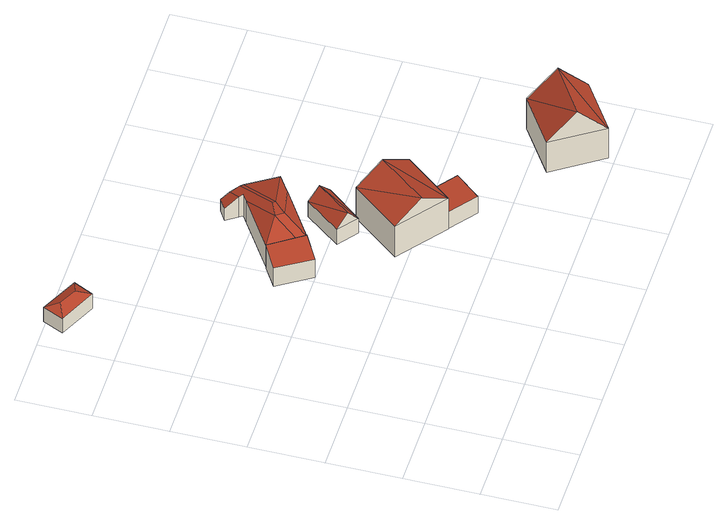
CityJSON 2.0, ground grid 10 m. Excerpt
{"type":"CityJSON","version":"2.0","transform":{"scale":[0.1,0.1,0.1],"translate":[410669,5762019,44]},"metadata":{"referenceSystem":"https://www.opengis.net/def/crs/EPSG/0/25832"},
"CityObjects":{
"building1":{"type":"Building","attributes":{"Gemeindeschluessel":"05515000","Geometrietyp2DReferenz":"3000","function":"51009_1610","roofType":"5000","measuredHeight":3.16},"geometry":[{"type":"Solid","lod":"2","boundaries":[[[[0,1,2,3]],[[4,5,1,0]],[[6,7,5,4]],[[3,2,7,6]],[[6,4,8]],[[8,4,0,9]],[[0,3,9]],[[9,3,6,8]],[[1,5,7,2]]]],"semantics":{"surfaces":[{"type":"WallSurface"},{"type":"RoofSurface"},{"type":"GroundSurface"}],"values":[[0,0,0,0,1,1,1,1,2]]}}]},
"building2":{"type":"Building","attributes":{"Gemeindeschluessel":"05515000","Geometrietyp2DReferenz":"3000","function":"51009_1610","roofType":"2100","measuredHeight":4.11},"geometry":[{"type":"Solid","lod":"2","boundaries":[[[[10,11,12,13]],[[14,15,11,10]],[[16,17,15,14]],[[13,12,17,16]],[[14,10,13,16]],[[11,15,17,12]]]],"semantics":{"surfaces":[{"type":"WallSurface"},{"type":"RoofSurface"},{"type":"GroundSurface"}],"values":[[0,0,0,0,1,2]]}}]},
"building3":{"type":"Building","attributes":{"Gemeindeschluessel":"05515000","Geometrietyp2DReferenz":"3000","function":"31001_1000","roofType":"9999","measuredHeight":5.54},"address":[{"country":"Germany","locality":"Münster","thoroughfareNumber":"69","thoroughfareName":"Helweger Esch"}],"geometry":[{"type":"Solid","lod":"2","boundaries":[[[[18,19,20,21]],[[22,23,19,18]],[[24,25,23,22]],[[26,27,25,24]],[[28,29,27,26]],[[30,31,29,28]],[[32,33,31,30]],[[34,35,33,32]],[[36,37,35,34]],[[38,39,37,36]],[[40,41,39,38]],[[42,43,41,40]],[[44,45,43,42]],[[46,47,45,44]],[[21,20,47,46]],[[46,48,49,21]],[[21,49,18]],[[24,22,49,50,34,32,26]],[[18,49,22]],[[30,28,26,32]],[[36,51,38]],[[34,50,51,36]],[[42,40,38,51,48,44]],[[44,48,46]],[[50,49,48,51]],[[19,23,25,27,29,31,33,35,37,39,41,43,45,47,20]]]],"semantics":{"surfaces":[{"type":"WallSurface"},{"type":"RoofSurface"},{"type":"GroundSurface"}],"values":[[0,0,0,0,0,0,0,0,0,0,0,0,0,0,0,1,1,1,1,1,1,1,1,1,1,2]]}}]},
"building4":{"type":"Building","attributes":{"Gemeindeschluessel":"05515000","Geometrietyp2DReferenz":"3000","function":"31001_2460","roofType":"3100","measuredHeight":4.48},"geometry":[{"type":"Solid","lod":"2","boundaries":[[[[52,53,54,55]],[[56,57,53,52]],[[58,59,57,56]],[[55,54,59,58]],[[52,60,56]],[[58,61,55]],[[61,60,52]],[[52,55,61]],[[58,56,60]],[[60,61,58]],[[53,57,59,54]]]],"semantics":{"surfaces":[{"type":"WallSurface"},{"type":"RoofSurface"},{"type":"GroundSurface"}],"values":[[0,0,0,0,0,0,1,1,1,1,2]]}}]},
"building5":{"type":"Building","attributes":{"Gemeindeschluessel":"05515000","Geometrietyp2DReferenz":"3000","function":"31001_1000","roofType":"3100","measuredHeight":7.85},"address":[{"country":"Germany","locality":"Münster","thoroughfareNumber":"67","thoroughfareName":"Helweger Esch"}],"geometry":[{"type":"Solid","lod":"2","boundaries":[[[[62,63,64,65]],[[66,67,63,62]],[[68,69,67,66]],[[65,64,69,68]],[[62,70,66]],[[68,71,65]],[[71,70,62]],[[62,65,71]],[[68,66,70]],[[70,71,68]],[[63,67,69,64]]]],"semantics":{"surfaces":[{"type":"WallSurface"},{"type":"RoofSurface"},{"type":"GroundSurface"}],"values":[[0,0,0,0,0,0,1,1,1,1,2]]}}]},
"building6":{"type":"Building","attributes":{"Gemeindeschluessel":"05515000","Geometrietyp2DReferenz":"3000","function":"51009_1610","roofType":"2100","measuredHeight":3.1},"geometry":[{"type":"Solid","lod":"2","boundaries":[[[[72,73,74,75]],[[76,77,73,72]],[[78,79,77,76]],[[75,74,79,78]],[[76,72,75,78]],[[73,77,79,74]]]],"semantics":{"surfaces":[{"type":"WallSurface"},{"type":"RoofSurface"},{"type":"GroundSurface"}],"values":[[0,0,0,0,1,2]]}}]},
"building7":{"type":"Building","attributes":{"Gemeindeschluessel":"05515000","Geometrietyp2DReferenz":"3000","function":"31001_1000","roofType":"3100","measuredHeight":9.27},"address":[{"country":"Germany","locality":"Münster","thoroughfareNumber":"65","thoroughfareName":"Helweger Esch"}],"geometry":[{"type":"Solid","lod":"2","boundaries":[[[[80,81,82,83]],[[84,85,81,80]],[[86,87,85,84]],[[83,82,87,86]],[[80,88,84]],[[86,89,83]],[[80,83,89]],[[89,88,80]],[[88,89,86]],[[86,84,88]],[[81,85,87,82]]]],"semantics":{"surfaces":[{"type":"WallSurface"},{"type":"RoofSurface"},{"type":"GroundSurface"}],"values":[[0,0,0,0,0,0,1,1,1,1,2]]}}]}
},
"vertices":[
[22,598,55],[22,598,30],[9,570,30],[9,570,55],[74,573,55],[74,573,30],[61,546,55],[61,546,30],[54,566,62],[29,578,62],
[199,362,59],[199,362,18],[171,344,18],[171,344,50],[229,318,59],[229,318,18],[200,299,50],[200,299,18],
[199,362,57],[199,362,20],[222,329,20],[222,329,57],[266,406,59],[266,406,20],[277,413,58],[277,413,20],[274,418,55],[274,418,20],[263,434,40],[263,434,20],[278,443,40],[278,443,20],[284,433,50],[284,433,20],[291,422,57],[291,422,20],[294,418,57],[294,418,20],[320,378,57],[320,378,20],[298,364,59],[298,364,20],[299,364,59],[299,364,20],[296,362,59],[296,362,20],[229,318,57],[229,318,20],[243,351,75],[236,361,75],[256,370,76],[259,366,76],
[305,338,39],[305,338,13],[268,290,13],[268,290,39],[332,317,39],[332,317,13],[294,270,39],[294,270,13],[318,327,58],[281,280,58],
[322,281,63],[322,281,9],[270,216,9],[270,216,63],[387,231,63],[387,231,9],[335,166,63],[335,166,9],[354,256,88],[303,191,88],
[362,199,41],[362,199,10],[335,166,10],[335,166,39],[398,172,41],[398,172,10],[371,138,39],[371,138,10],
[484,2,87],[484,2,35],[551,47,35],[551,47,87],[439,69,87],[439,69,35],[506,114,87],[506,114,35],[462,36,128],[529,80,128]
]}
